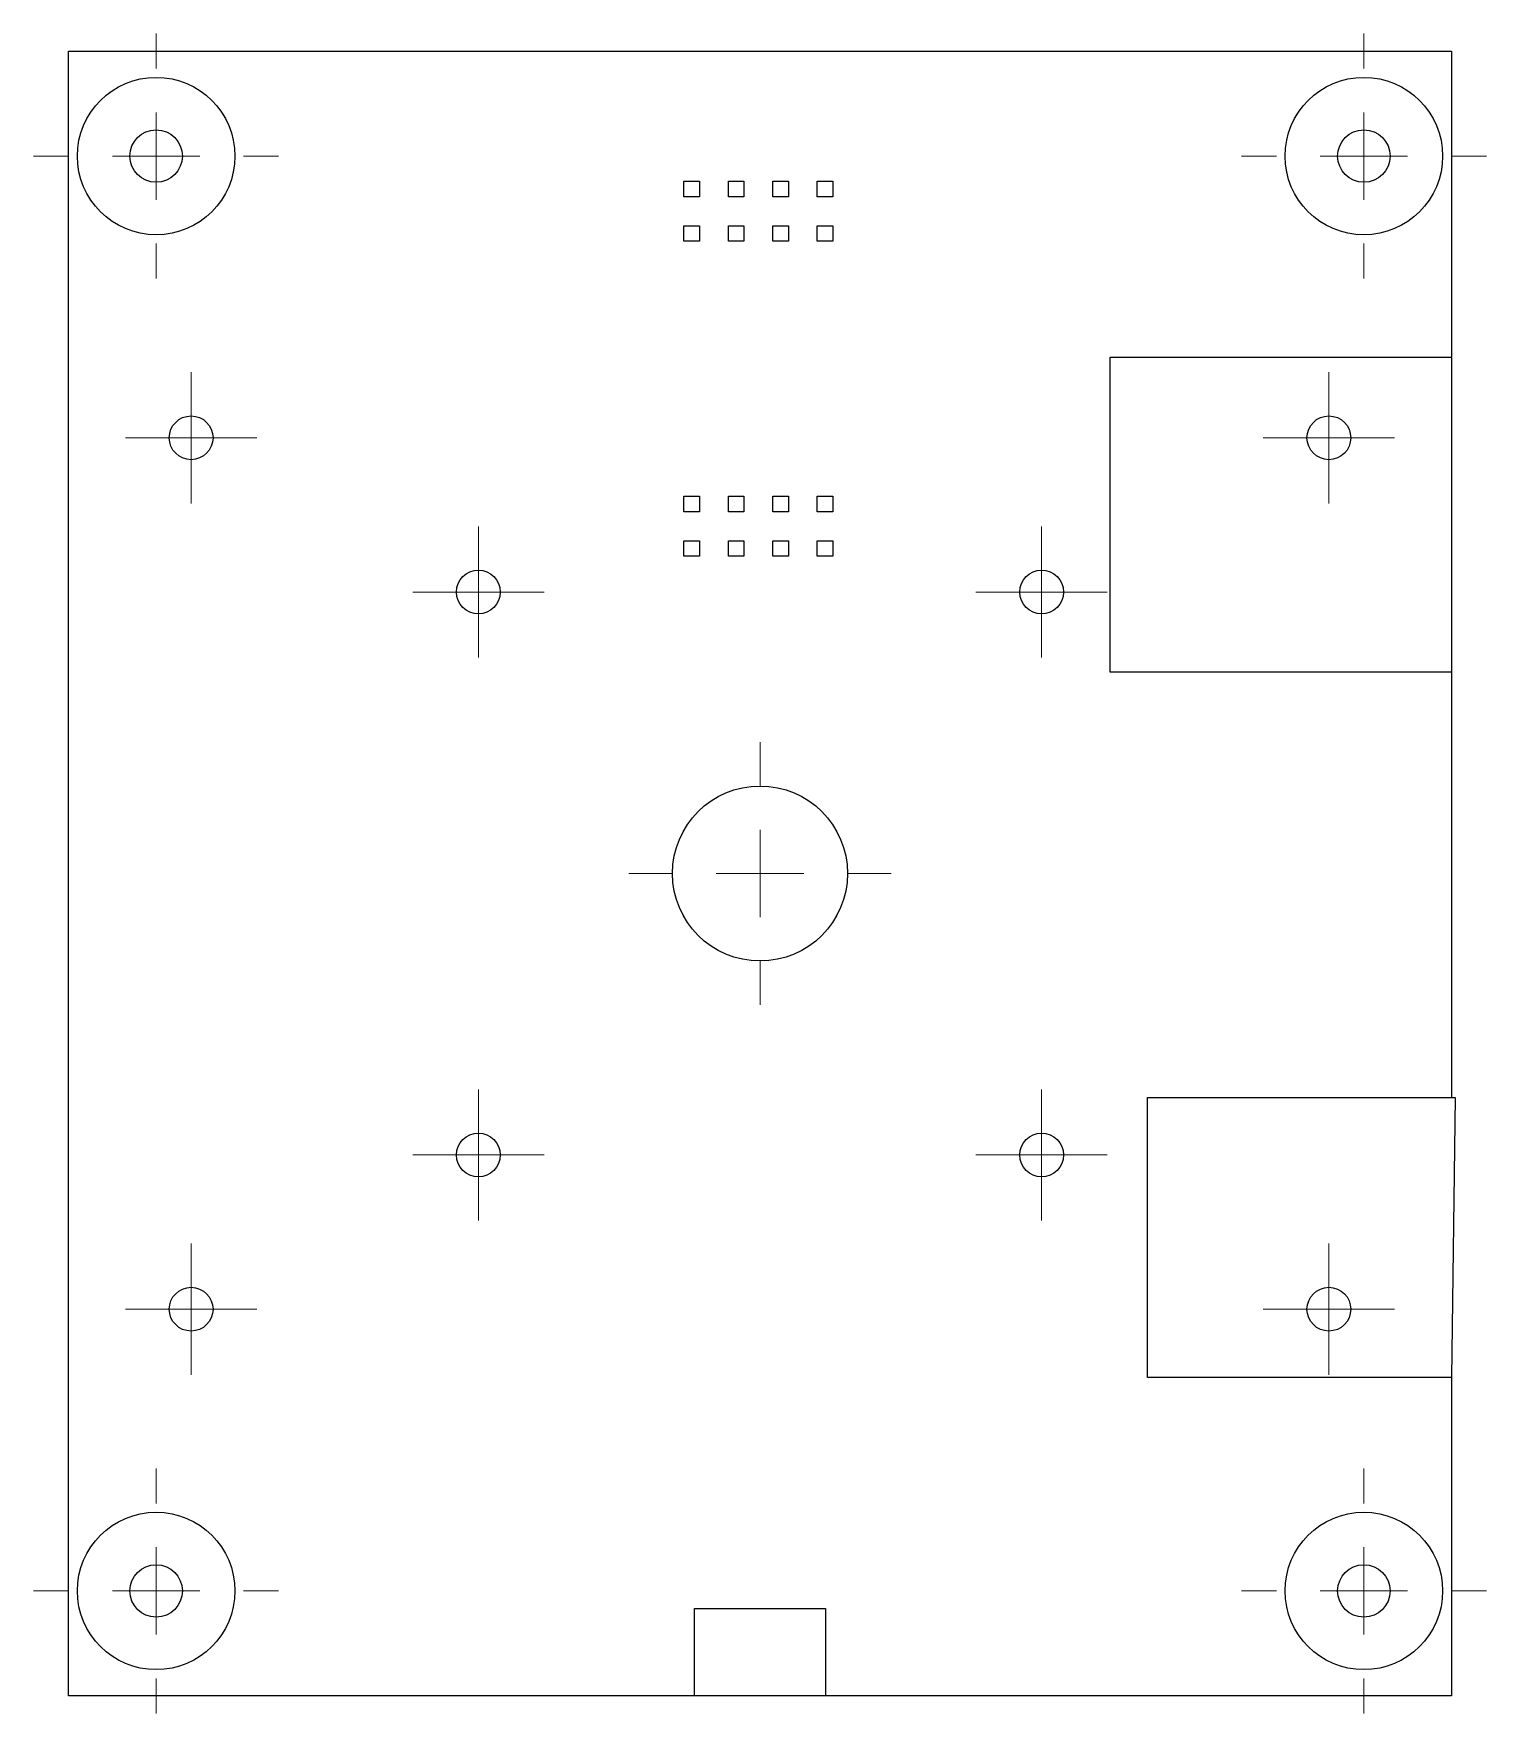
# Model space of a CAD drawing. Header units: millimetres. Extents: x 64.4 to 147.4, y 151.2 to 247.2.
import ezdxf

# ---------------------------------------------------------------- set-up
doc = ezdxf.new("R2010")
doc.units = ezdxf.units.MM

# ---------------------------------------------------------------- blocks, each defined once
blk = doc.blocks.new('SW_CENTERMARKSYMBOL_0')
at = {"color": 0, "linetype": 'Continuous', "lineweight": 18}
for p, q in [((0, 5), (0, 7)), ((0, 0), (0, 2.5)), ((-5, 0), (-7, 0)), ((0, 0), (-2.5, 0)), ((0, 0), (0, -2.5)), ((0, 0), (2.5, 0)), ((5, 0), (7, 0)), ((0, -5), (0, -7))]:
    blk.add_line(p, q, dxfattribs=at)
blk = doc.blocks.new('SW_CENTERMARKSYMBOL_1')
at = {"color": 0, "linetype": 'Continuous', "lineweight": 18}
for p, q in [((0, 5), (0, 7)), ((0, 0), (0, 2.5)), ((-5, 0), (-7, 0)), ((0, 0), (-2.5, 0)), ((0, 0), (0, -2.5)), ((0, 0), (2.5, 0)), ((5, 0), (7, 0)), ((0, -5), (0, -7))]:
    blk.add_line(p, q, dxfattribs=at)
blk = doc.blocks.new('SW_CENTERMARKSYMBOL_2')
at = {"color": 0, "linetype": 'Continuous', "lineweight": 18}
for p, q in [((0, 5), (0, 7)), ((0, 0), (0, 2.5)), ((-5, 0), (-7, 0)), ((0, 0), (-2.5, 0)), ((0, 0), (0, -2.5)), ((0, 0), (2.5, 0)), ((5, 0), (7, 0)), ((0, -5), (0, -7))]:
    blk.add_line(p, q, dxfattribs=at)
blk = doc.blocks.new('SW_CENTERMARKSYMBOL_3')
at = {"color": 0, "linetype": 'Continuous', "lineweight": 18}
for p, q in [((0, 5), (0, 7)), ((0, 0), (0, 2.5)), ((-5, 0), (-7, 0)), ((0, 0), (-2.5, 0)), ((0, 0), (0, -2.5)), ((0, 0), (2.5, 0)), ((5, 0), (7, 0)), ((0, -5), (0, -7))]:
    blk.add_line(p, q, dxfattribs=at)
blk = doc.blocks.new('SW_CENTERMARKSYMBOL_4')
at = {"color": 0, "linetype": 'Continuous', "lineweight": 18}
for p, q in [((0, 2.5), (0, 3.75)), ((0, 0), (0, 2.5)), ((-2.5, 0), (-3.75, 0)), ((0, 0), (-2.5, 0)), ((0, 0), (0, -2.5)), ((0, 0), (2.5, 0)), ((2.5, 0), (3.75, 0)), ((0, -2.5), (0, -3.75))]:
    blk.add_line(p, q, dxfattribs=at)
blk = doc.blocks.new('SW_CENTERMARKSYMBOL_5')
at = {"color": 0, "linetype": 'Continuous', "lineweight": 18}
for p, q in [((0, 2.5), (0, 3.75)), ((0, 0), (0, 2.5)), ((-2.5, 0), (-3.75, 0)), ((0, 0), (-2.5, 0)), ((0, 0), (0, -2.5)), ((0, 0), (2.5, 0)), ((2.5, 0), (3.75, 0)), ((0, -2.5), (0, -3.75))]:
    blk.add_line(p, q, dxfattribs=at)
blk = doc.blocks.new('SW_CENTERMARKSYMBOL_6')
at = {"color": 0, "linetype": 'Continuous', "lineweight": 18}
for p, q in [((0, 2.5), (0, 3.75)), ((0, 0), (0, 2.5)), ((-2.5, 0), (-3.75, 0)), ((0, 0), (-2.5, 0)), ((0, 0), (0, -2.5)), ((0, 0), (2.5, 0)), ((2.5, 0), (3.75, 0)), ((0, -2.5), (0, -3.75))]:
    blk.add_line(p, q, dxfattribs=at)
blk = doc.blocks.new('SW_CENTERMARKSYMBOL_7')
at = {"color": 0, "linetype": 'Continuous', "lineweight": 18}
for p, q in [((0, 5), (0, 7.5)), ((0, 0), (0, 2.5)), ((-5, 0), (-7.5, 0)), ((0, 0), (-2.5, 0)), ((0, 0), (0, -2.5)), ((0, 0), (2.5, 0)), ((5, 0), (7.5, 0)), ((0, -5), (0, -7.5))]:
    blk.add_line(p, q, dxfattribs=at)
blk = doc.blocks.new('SW_CENTERMARKSYMBOL_8')
at = {"color": 0, "linetype": 'Continuous', "lineweight": 18}
for p, q in [((0, 2.5), (0, 3.75)), ((0, 0), (0, 2.5)), ((-2.5, 0), (-3.75, 0)), ((0, 0), (-2.5, 0)), ((0, 0), (0, -2.5)), ((0, 0), (2.5, 0)), ((2.5, 0), (3.75, 0)), ((0, -2.5), (0, -3.75))]:
    blk.add_line(p, q, dxfattribs=at)
blk = doc.blocks.new('SW_CENTERMARKSYMBOL_9')
at = {"color": 0, "linetype": 'Continuous', "lineweight": 18}
for p, q in [((0, 2.5), (0, 3.75)), ((0, 0), (0, 2.5)), ((-2.5, 0), (-3.75, 0)), ((0, 0), (-2.5, 0)), ((0, 0), (0, -2.5)), ((0, 0), (2.5, 0)), ((2.5, 0), (3.75, 0)), ((0, -2.5), (0, -3.75))]:
    blk.add_line(p, q, dxfattribs=at)
blk = doc.blocks.new('SW_CENTERMARKSYMBOL_10')
at = {"color": 0, "linetype": 'Continuous', "lineweight": 18}
for p, q in [((0, 2.5), (0, 3.75)), ((0, 0), (0, 2.5)), ((-2.5, 0), (-3.75, 0)), ((0, 0), (-2.5, 0)), ((0, 0), (0, -2.5)), ((0, 0), (2.5, 0)), ((2.5, 0), (3.75, 0)), ((0, -2.5), (0, -3.75))]:
    blk.add_line(p, q, dxfattribs=at)
blk = doc.blocks.new('SW_CENTERMARKSYMBOL_11')
at = {"color": 0, "linetype": 'Continuous', "lineweight": 18}
for p, q in [((0, 2.5), (0, 3.75)), ((0, 0), (0, 2.5)), ((-2.5, 0), (-3.75, 0)), ((0, 0), (-2.5, 0)), ((0, 0), (0, -2.5)), ((0, 0), (2.5, 0)), ((2.5, 0), (3.75, 0)), ((0, -2.5), (0, -3.75))]:
    blk.add_line(p, q, dxfattribs=at)
blk = doc.blocks.new('SW_CENTERMARKSYMBOL_12')
at = {"color": 0, "linetype": 'Continuous', "lineweight": 18}
for p, q in [((0, 2.5), (0, 3.75)), ((0, 0), (0, 2.5)), ((-2.5, 0), (-3.75, 0)), ((0, 0), (-2.5, 0)), ((0, 0), (0, -2.5)), ((0, 0), (2.5, 0)), ((2.5, 0), (3.75, 0)), ((0, -2.5), (0, -3.75))]:
    blk.add_line(p, q, dxfattribs=at)

msp = doc.modelspace()

# ---------------------------------------------------------------- linework, layer by layer
at = {"color": 7, "linetype": 'Continuous', "lineweight": 25}
for p, q in [((66.438, 152.165), (66.438, 246.165)), ((66.438, 246.165), (145.438, 246.165)), ((145.438, 246.165), (145.438, 228.665)), ((101.593, 237.834), (101.593, 238.723)), ((101.593, 238.723), (102.482, 238.723)), ((102.482, 238.723), (102.482, 237.834)), ((104.133, 237.834), (104.133, 238.723)), ((104.133, 238.723), (105.022, 238.723)), ((105.022, 238.723), (105.022, 237.834)), ((106.673, 237.834), (106.673, 238.723)), ((106.673, 238.723), (107.562, 238.723)), ((107.562, 238.723), (107.562, 237.834)), ((109.213, 237.834), (109.213, 238.723)), ((109.213, 238.723), (110.102, 238.723)), ((110.102, 238.723), (110.102, 237.834)), ((102.482, 237.834), (101.593, 237.834)), ((105.022, 237.834), (104.133, 237.834)), ((107.562, 237.834), (106.673, 237.834)), ((110.102, 237.834), (109.213, 237.834)), ((101.593, 235.294), (101.593, 236.183)), ((101.593, 236.183), (102.482, 236.183)), ((102.482, 236.183), (102.482, 235.294)), ((104.133, 235.294), (104.133, 236.183)), ((104.133, 236.183), (105.022, 236.183)), ((105.022, 236.183), (105.022, 235.294)), ((106.673, 235.294), (106.673, 236.183)), ((106.673, 236.183), (107.562, 236.183)), ((107.562, 236.183), (107.562, 235.294)), ((109.213, 235.294), (109.213, 236.183)), ((109.213, 236.183), (110.102, 236.183)), ((110.102, 236.183), (110.102, 235.294)), ((102.482, 235.294), (101.593, 235.294)), ((105.022, 235.294), (104.133, 235.294)), ((107.562, 235.294), (106.673, 235.294)), ((110.102, 235.294), (109.213, 235.294)), ((125.938, 210.665), (125.938, 228.665)), ((125.938, 228.665), (145.438, 228.665)), ((145.438, 228.665), (145.438, 210.665)), ((101.593, 219.834), (101.593, 220.723)), ((101.593, 220.723), (102.482, 220.723)), ((102.482, 220.723), (102.482, 219.834)), ((104.133, 219.834), (104.133, 220.723)), ((104.133, 220.723), (105.022, 220.723)), ((105.022, 220.723), (105.022, 219.834)), ((106.673, 220.723), (107.562, 220.723)), ((106.673, 219.834), (106.673, 220.723)), ((107.562, 220.723), (107.562, 219.834)), ((109.213, 219.834), (109.213, 220.723)), ((109.213, 220.723), (110.102, 220.723)), ((110.102, 220.723), (110.102, 219.834)), ((102.482, 219.834), (101.593, 219.834)), ((105.022, 219.834), (104.133, 219.834)), ((107.562, 219.834), (106.673, 219.834)), ((110.102, 219.834), (109.213, 219.834)), ((101.593, 217.294), (101.593, 218.183)), ((101.593, 218.183), (102.482, 218.183)), ((102.482, 218.183), (102.482, 217.294)), ((104.133, 217.294), (104.133, 218.183)), ((104.133, 218.183), (105.022, 218.183)), ((105.022, 218.183), (105.022, 217.294)), ((106.673, 217.294), (106.673, 218.183)), ((106.673, 218.183), (107.562, 218.183)), ((107.562, 218.183), (107.562, 217.294)), ((109.213, 217.294), (109.213, 218.183)), ((109.213, 218.183), (110.102, 218.183)), ((110.102, 218.183), (110.102, 217.294)), ((102.482, 217.294), (101.593, 217.294)), ((105.022, 217.294), (104.133, 217.294)), ((107.562, 217.294), (106.673, 217.294)), ((110.102, 217.294), (109.213, 217.294)), ((145.438, 210.665), (125.938, 210.665)), ((145.438, 210.665), (145.438, 186.365)), ((128.074, 170.365), (128.074, 186.365)), ((128.074, 186.365), (145.662, 186.365)), ((145.662, 186.365), (145.438, 170.365)), ((145.438, 170.365), (128.074, 170.365)), ((145.438, 170.367), (145.438, 152.165)), ((102.188, 157.16), (109.688, 157.16)), ((102.188, 152.165), (102.188, 157.16)), ((109.688, 157.16), (109.688, 152.165)), ((102.188, 152.165), (66.438, 152.165)), ((109.688, 152.165), (102.188, 152.165)), ((145.438, 152.165), (109.688, 152.165))]:
    msp.add_line(p, q, dxfattribs=at)
for centre, radius in [((71.438, 240.165), 4.5), ((140.438, 240.165), 4.5), ((71.438, 240.165), 1.5), ((140.438, 240.165), 1.5), ((73.438, 224.065), 1.25), ((138.438, 224.065), 1.25), ((89.851, 215.252), 1.25), ((122.025, 215.252), 1.25), ((105.938, 199.165), 5), ((89.851, 183.078), 1.25), ((122.025, 183.078), 1.25), ((73.438, 174.265), 1.25), ((138.438, 174.265), 1.25), ((71.438, 158.165), 4.5), ((140.438, 158.165), 4.5), ((71.438, 158.165), 1.5), ((140.438, 158.165), 1.5)]:
    msp.add_circle(centre, radius, dxfattribs=at)

# ---------------------------------------------------------------- block references
at = {"color": 7, "linetype": 'Continuous', "lineweight": 18}
for name, p in [('SW_CENTERMARKSYMBOL_1', (71.438, 240.165)), ('SW_CENTERMARKSYMBOL_0', (140.438, 240.165)), ('SW_CENTERMARKSYMBOL_9', (73.438, 224.065)), ('SW_CENTERMARKSYMBOL_4', (138.438, 224.065)), ('SW_CENTERMARKSYMBOL_8', (89.851, 215.252)), ('SW_CENTERMARKSYMBOL_6', (122.025, 215.252)), ('SW_CENTERMARKSYMBOL_7', (105.938, 199.165)), ('SW_CENTERMARKSYMBOL_10', (89.851, 183.078)), ('SW_CENTERMARKSYMBOL_12', (122.025, 183.078)), ('SW_CENTERMARKSYMBOL_11', (73.438, 174.265)), ('SW_CENTERMARKSYMBOL_5', (138.438, 174.265)), ('SW_CENTERMARKSYMBOL_2', (71.438, 158.165)), ('SW_CENTERMARKSYMBOL_3', (140.438, 158.165))]:
    msp.add_blockref(name, p, dxfattribs=at)

doc.saveas('drawing.dxf')
